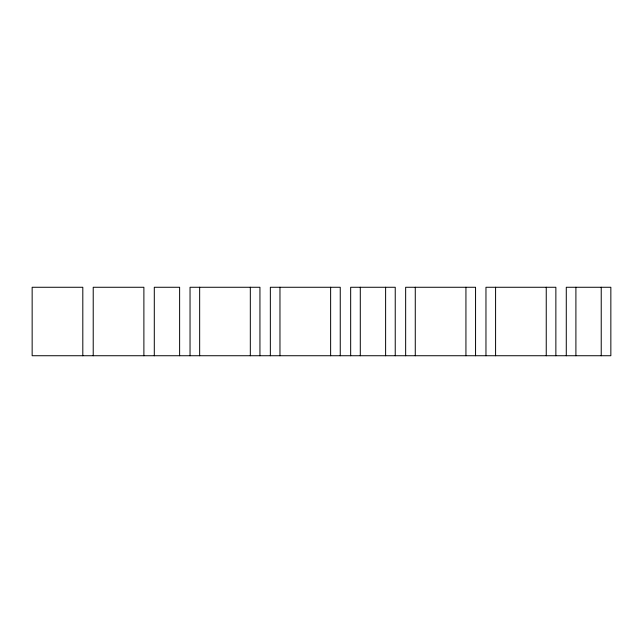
<?xml version="1.0" encoding="UTF-8"?>
<svg xmlns="http://www.w3.org/2000/svg" width="643" height="643" viewBox="0 0 643 643"><rect width="100%" height="100%" fill="white"/><g stroke="black" fill="none" stroke-linecap="round" stroke-linejoin="round"><path stroke-width="0.96" d="M601.229 287.268L601.229 355.732M575.903 287.268L575.903 355.732M566.282 355.732L566.282 287.268L610.85 287.268L610.85 355.732L32.15 355.732L32.15 287.268L82.81 287.268L82.81 355.732M555.865 355.732L555.865 287.268L485.963 287.268L485.963 355.732M546.245 287.268L546.245 355.732M495.584 287.268L495.584 355.732M475.555 355.732L475.555 287.268L405.653 287.268L405.653 355.732M465.934 287.268L465.934 355.732M415.274 287.268L415.274 355.732M395.236 355.732L395.236 287.268L350.668 287.268L350.668 355.732M385.615 287.268L385.615 355.732M360.289 287.268L360.289 355.732M340.251 355.732L340.251 287.268L270.349 287.268L270.349 355.732M330.631 287.268L330.631 355.732M279.97 287.268L279.97 355.732M259.941 355.732L259.941 287.268L190.039 287.268L190.039 355.732M250.32 287.268L250.32 355.732M199.66 287.268L199.66 355.732M179.622 355.732L179.622 287.268L154.296 287.268L154.296 355.732M143.887 355.732L143.887 287.268L93.219 287.268L93.219 355.732"/></g></svg>
